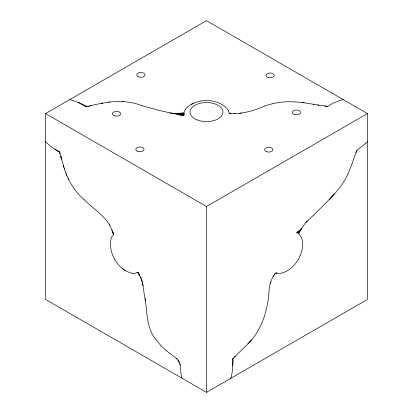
<?xml version="1.0" encoding="UTF-8"?>
<svg xmlns="http://www.w3.org/2000/svg" width="413" height="413" viewBox="0 0 413 413"><rect width="100%" height="100%" fill="white"/><g stroke="black" fill="none" stroke-linecap="round" stroke-linejoin="round"><path stroke-width="0.62" d="M141.669 105.604C155.608 109.491 169.578 113.42 183.961 115.155L184.048 112.129L185.422 109.218M232.849 365.474L233.185 358.453L232.426 359.207C233.082 365.572 232.669 372.123 230.805 378.318L230.526 377.972M174.353 113.498L183.826 115.057L183.955 114.525L181.374 115.96L177.223 113.565L175.979 113.529L184.002 113.647L178.69 113.632L182.453 114.303L183.961 115.16M258.786 329.269C265.414 317.014 268.486 303.106 269.157 289.286C269.612 284.268 271.227 279.322 274.108 275.166C275.234 271.661 278.424 273.788 280.99 273.272C286.348 272.182 290.933 268.718 294.541 264.743C301.567 256.581 307.489 239.989 297.066 232.421C301.232 230.903 303.576 224.311 307.21 221.079M270.267 283.344L270.706 281.95M347.792 174.348L351.04 166.475L356.182 152.072M356.042 152.418L356.311 151.752M356.192 152.046L356.889 150.399M347.792 174.348C344.488 181.581 339.785 188.101 334.416 193.94A60.551 34.96 -60 0 0 329.481 199.298L313.586 215.152M258.786 329.269C252.637 341.37 241.429 349.424 232.426 359.202M298.754 233.753L302.073 227.868M299.502 230.795L298.078 233.407L300.039 230.33M296.901 232.447L296.73 232.715L301.382 228.823M273.354 276.318L273.747 275.714M274.356 274.81L275.941 272.967L276.937 273.07M185.422 109.218C189.015 104.659 194.699 102.367 200.207 101.087M251.388 340.059L250.03 341.649M329.481 199.303L334.416 193.94M248.657 343.12L250.004 341.675M247.986 343.833L248.631 343.151M305.919 222.442L313.591 215.152M365.133 143.874L357.756 149.496L356.801 150.6A10.95 6.324 -60 0 0 356.44 151.437M365.128 143.874L367.451 141.592M298.878 231.301L299.203 231.022M317.463 104.974L327.767 106.342L332.93 103.219L340.028 100.385L343.182 99.564M45.549 113.575L206.5 20.65L367.451 113.575L367.451 299.425L206.5 392.35L45.549 299.425L45.549 113.575L206.5 206.5L367.451 113.575M297.706 232.06L298.263 231.76M275.807 273.076L276.173 272.9M191.364 104.272L193.418 103.338M138.484 273.432L137.736 272.435L134.819 273.385L132.31 273.323M264.743 105.929L272.074 103.864M264.743 105.929C253.985 110.968 242.194 113.973 230.237 113.709M272.074 103.864C286.999 99.931 302.538 102.248 317.463 104.969M89.523 106.027C106.575 101.619 124.731 98.857 141.669 105.609M101.49 103.426L102.832 103.126M90.271 105.873L91.01 105.723M69.916 99.507L78.666 102.579L85.279 106.461L86.167 106.693L89.549 106.017M86.441 106.642L88.501 106.229M239.674 113.276L241.156 113.054M200.207 101.087C210.041 99.378 221.998 101.624 228.152 110.116M108.882 102.026L109.91 101.908M184.028 112.888L175.468 113.523M234.538 113.611L235.255 113.59M326.817 106.358L327.767 106.342M229.582 113.699L230.738 113.704M230.506 113.704L229.437 113.694L228.152 110.111M229.788 113.704L229.267 113.694L229.091 113.079M177.053 113.554L178.142 113.606M137.018 272.699L138.097 272.797L138.639 273.695M122.336 101.562L123.776 101.712M180.125 113.781L179.227 113.678M173.181 113.389L169.934 112.935M302.161 102.538L304.144 102.775M324.948 106.115L325.361 106.172M325.924 106.244L325.299 106.162M318.041 105.062L318.96 105.196M86.389 106.652L85.279 106.461M313.488 104.329L313.828 104.386M132.31 273.323C124.865 271.806 118.737 266.246 114.964 259.854M181.364 114.009L182.453 114.303M78.661 102.579L87.355 106.461M45.549 141.649C49.643 145.794 54.34 149.351 59.601 151.86L60.045 153.662M55.11 149.496L59.694 152.294A9.432 5.446 60 0 0 59.885 153.073L63.994 167.461M182.696 114.406L183.826 115.057L183.166 114.628M182.928 114.515L183.826 115.057M122.258 268.404L125.02 270.396M161.018 345.857L166.465 350.782M166.439 350.766L176.661 358.649M177.182 359.124L176.64 358.634L178.819 361.344M83.989 199.582C92.424 207.806 102.754 214.424 109.3 224.393M83.989 199.582C73.793 190.558 66.767 178.401 63.308 165.277M58.987 151.452L59.648 152.077L59.885 153.073M161.018 345.857L155.102 338.562M137.736 272.435L138.334 273.179M178.163 360.353C181.942 365.412 179.65 372.335 182.03 377.972L182.107 378.267M155.097 338.562C146.295 327.013 147.343 311.98 145.03 298.434C143.517 291.795 143.59 284.743 141.055 278.357M139.599 275.373L138.097 272.797L141.215 278.739M139.135 274.537L140.002 276.106M109.285 224.362L109.863 225.421M114.964 259.854C111.076 253.071 109.006 244.573 111.603 236.974C114.659 234.749 112.93 232.684 111.928 230.165M68.145 178.524L68.723 179.65M109.863 225.421L112.465 231.45M179.381 362.5L178.824 361.339M140.57 277.237L140.9 277.985M112.62 231.791L113.399 234.264L112.894 232.431M112.764 232.127L113.012 232.726M66.106 173.646L66.803 175.406M64.232 168.22L64.474 168.943M61.3 158.148L61.558 159.046M60.737 156.145L61.176 157.709M60.83 156.501L61.052 157.281M179.898 363.781L180.202 364.896M145.025 298.434L145.526 300.488M142.511 283.179L142.211 281.826M142.691 284.036L142.981 285.832M206.5 206.5L206.5 392.35M234.527 357.018A40.464 23.365 -60 0 1 235.265 356.264M141.571 279.678A32.431 18.724 60 0 1 142.093 281.238M267.996 77.438A4.125 2.38 0 0 0 274.217 75.414A4.125 2.38 0 0 0 268.068 73.318A4.125 2.38 0 0 0 267.996 77.438M138.82 76.937A4.125 2.38 0 0 0 145.04 74.908A4.125 2.38 0 0 0 138.892 72.812A4.125 2.38 0 0 0 138.82 76.937M266.586 151.762A4.125 2.38 0 0 0 272.807 149.738A4.125 2.38 0 0 0 266.653 147.637A4.125 2.38 0 0 0 266.586 151.762M137.818 151.385A4.125 2.38 0 0 0 144.039 149.356A4.125 2.38 0 0 0 137.89 147.26A4.125 2.38 0 0 0 137.818 151.385M114.406 115.821A4.125 2.38 0 0 0 120.627 113.792A4.125 2.38 0 0 0 114.478 111.696A4.125 2.38 0 0 0 114.406 115.821M294.293 114.447A4.125 2.38 0 0 0 300.514 112.419A4.125 2.38 0 0 0 294.366 110.323A4.125 2.38 0 0 0 294.293 114.447M197.022 119.863A16.494 9.525 0 0 0 222.912 112.888A16.494 9.525 0 0 0 199.51 103.431A16.494 9.525 0 0 0 197.022 119.863"/></g></svg>
